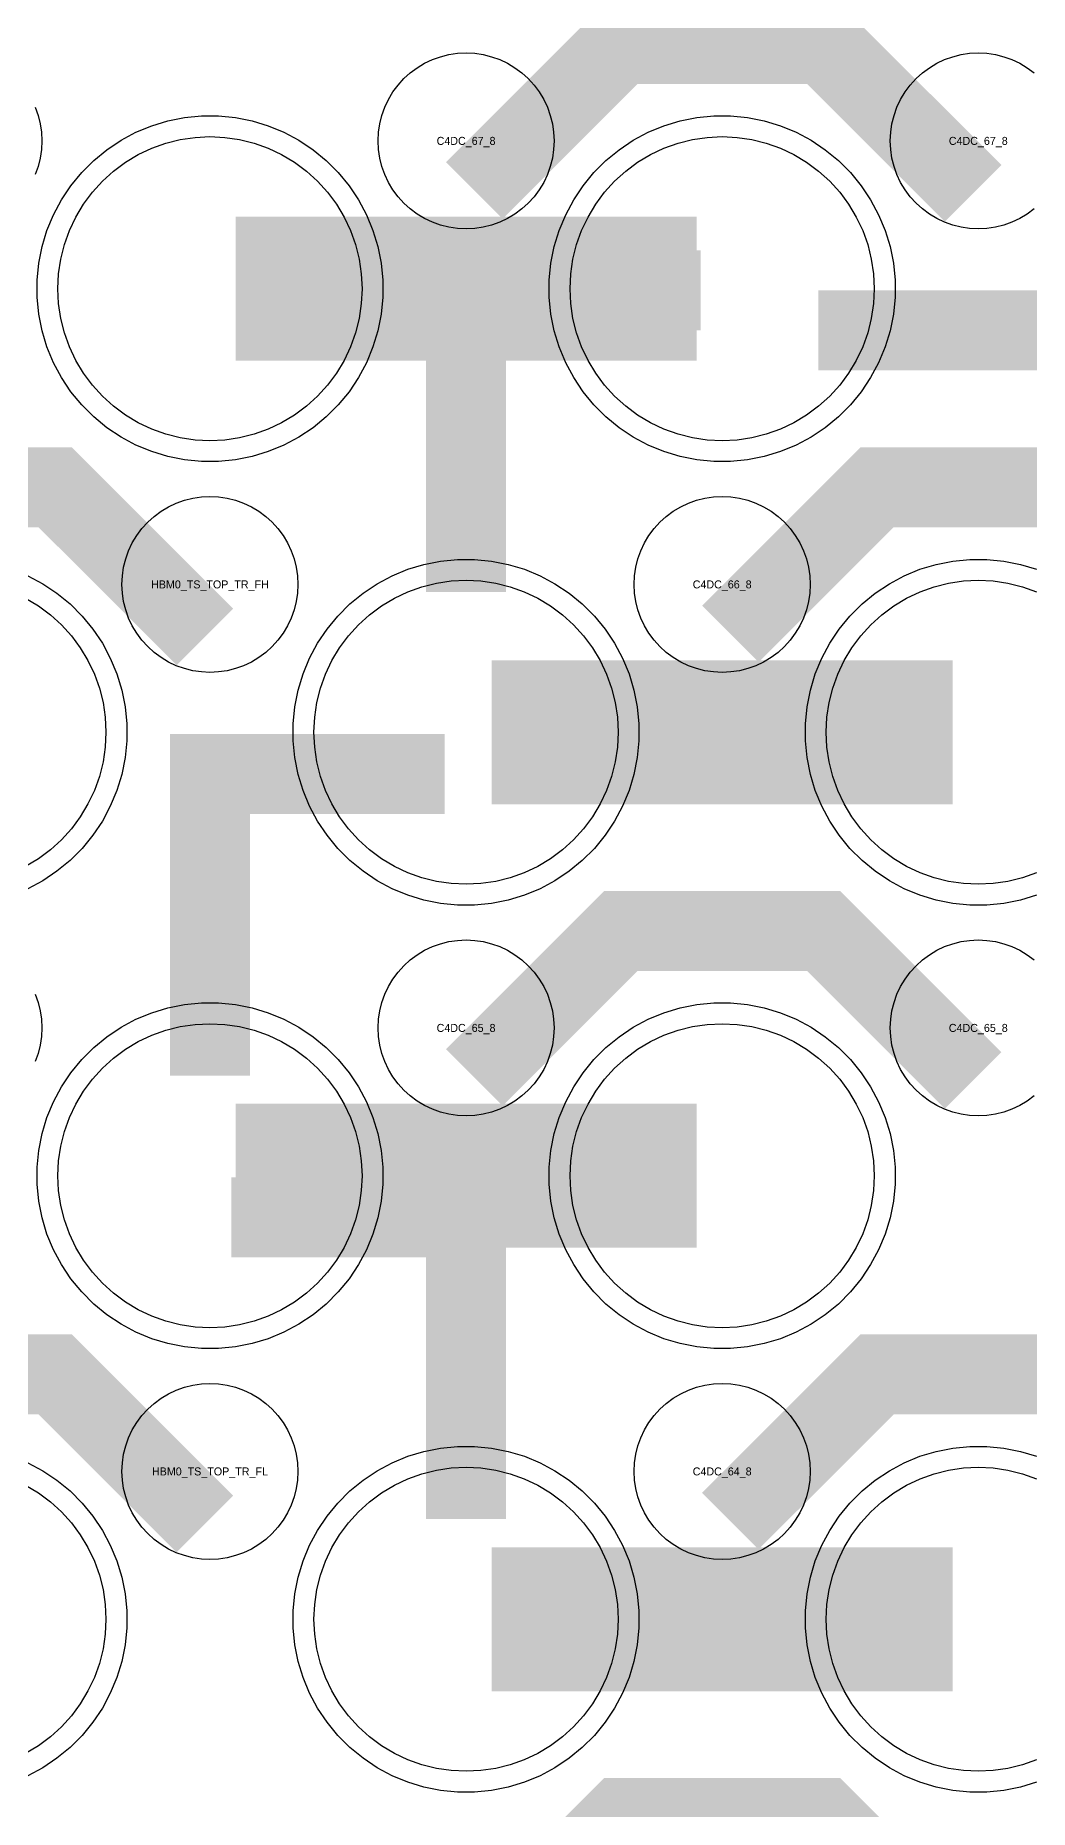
# Model space of a CAD drawing. Extents: x -11880 to 11880, y -14992 to 14992.
# Drawn here: x -9574 to -9264, y -6031 to -5477 of the extents above; entities that cross this region are included whole.
import ezdxf
from ezdxf.enums import TextEntityAlignment as Align

# ---------------------------------------------------------------- set-up
doc = ezdxf.new("R2010")
doc.units = 0
doc.header["$MEASUREMENT"] = 0
for name, color, linetype in [('GDS_775_DT_237', 138, 'CONTINUOUS'), ('RDL1_FS', 34, 'CONTINUOUS'), ('RDL_BS', 160, 'CONTINUOUS')]:
    doc.layers.add(name, color=color, linetype=linetype)

msp = doc.modelspace()

# ---------------------------------------------------------------- linework, layer by layer
at = {"layer": 'RDL1_FS', "color": 240, "true_color": 0xed1f24}
for points in [[(-9520, -5603.279), (-9524.657, -5603.05), (-9529.268, -5602.366), (-9533.791, -5601.234), (-9538.181, -5599.662), (-9542.395, -5597.67), (-9546.395, -5595.272), (-9550.14, -5592.494), (-9553.594, -5589.364), (-9556.724, -5585.91), (-9559.502, -5582.165), (-9561.9, -5578.165), (-9563.892, -5573.951), (-9565.464, -5569.561), (-9566.596, -5565.038), (-9567.28, -5560.427), (-9567.509, -5555.77), (-9567.28, -5551.113), (-9566.596, -5546.502), (-9565.464, -5541.979), (-9563.892, -5537.589), (-9561.9, -5533.375), (-9559.502, -5529.375), (-9556.724, -5525.63), (-9553.594, -5522.176), (-9550.14, -5519.046), (-9546.395, -5516.268), (-9542.395, -5513.87), (-9538.181, -5511.878), (-9533.791, -5510.306), (-9529.268, -5509.174), (-9524.657, -5508.49), (-9520, -5508.261), (-9515.343, -5508.49), (-9510.732, -5509.174), (-9506.209, -5510.306), (-9501.819, -5511.878), (-9497.605, -5513.87), (-9493.605, -5516.268), (-9489.86, -5519.046), (-9486.406, -5522.176), (-9483.276, -5525.63), (-9480.498, -5529.375), (-9478.1, -5533.375), (-9476.108, -5537.589), (-9474.536, -5541.979), (-9473.404, -5546.502), (-9472.72, -5551.113), (-9472.491, -5555.77), (-9472.72, -5560.427), (-9473.404, -5565.038), (-9474.536, -5569.561), (-9476.108, -5573.951), (-9478.1, -5578.165), (-9480.498, -5582.165), (-9483.276, -5585.91), (-9486.406, -5589.364), (-9489.86, -5592.494), (-9493.605, -5595.272), (-9497.605, -5597.67), (-9501.819, -5599.662), (-9506.209, -5601.234), (-9510.732, -5602.366), (-9515.343, -5603.05)], [(-9360, -5603.279), (-9364.657, -5603.05), (-9369.268, -5602.366), (-9373.791, -5601.234), (-9378.181, -5599.662), (-9382.395, -5597.67), (-9386.395, -5595.272), (-9390.14, -5592.494), (-9393.594, -5589.364), (-9396.724, -5585.91), (-9399.502, -5582.165), (-9401.9, -5578.165), (-9403.892, -5573.951), (-9405.464, -5569.561), (-9406.596, -5565.038), (-9407.28, -5560.427), (-9407.509, -5555.77), (-9407.28, -5551.113), (-9406.596, -5546.502), (-9405.464, -5541.979), (-9403.892, -5537.589), (-9401.9, -5533.375), (-9399.502, -5529.375), (-9396.724, -5525.63), (-9393.594, -5522.176), (-9390.14, -5519.046), (-9386.395, -5516.268), (-9382.395, -5513.87), (-9378.181, -5511.878), (-9373.791, -5510.306), (-9369.268, -5509.174), (-9364.657, -5508.49), (-9360, -5508.261), (-9355.343, -5508.49), (-9350.732, -5509.174), (-9346.209, -5510.306), (-9341.819, -5511.878), (-9337.605, -5513.87), (-9333.605, -5516.268), (-9329.86, -5519.046), (-9326.406, -5522.176), (-9323.276, -5525.63), (-9320.498, -5529.375), (-9318.1, -5533.375), (-9316.108, -5537.589), (-9314.536, -5541.979), (-9313.404, -5546.502), (-9312.72, -5551.113), (-9312.491, -5555.77), (-9312.72, -5560.427), (-9313.404, -5565.038), (-9314.536, -5569.561), (-9316.108, -5573.951), (-9318.1, -5578.165), (-9320.498, -5582.165), (-9323.276, -5585.91), (-9326.406, -5589.364), (-9329.86, -5592.494), (-9333.605, -5595.272), (-9337.605, -5597.67), (-9341.819, -5599.662), (-9346.209, -5601.234), (-9350.732, -5602.366), (-9355.343, -5603.05)], [(-9440, -5741.844), (-9444.657, -5741.615), (-9449.268, -5740.931), (-9453.791, -5739.799), (-9458.181, -5738.227), (-9462.395, -5736.235), (-9466.395, -5733.837), (-9470.14, -5731.059), (-9473.594, -5727.929), (-9476.724, -5724.475), (-9479.502, -5720.73), (-9481.9, -5716.73), (-9483.892, -5712.516), (-9485.464, -5708.126), (-9486.596, -5703.603), (-9487.28, -5698.992), (-9487.509, -5694.335), (-9487.28, -5689.678), (-9486.596, -5685.067), (-9485.464, -5680.544), (-9483.892, -5676.154), (-9481.9, -5671.94), (-9479.502, -5667.94), (-9476.724, -5664.195), (-9473.594, -5660.741), (-9470.14, -5657.611), (-9466.395, -5654.833), (-9462.395, -5652.435), (-9458.181, -5650.443), (-9453.791, -5648.871), (-9449.268, -5647.739), (-9444.657, -5647.055), (-9440, -5646.826), (-9435.343, -5647.055), (-9430.732, -5647.739), (-9426.209, -5648.871), (-9421.819, -5650.443), (-9417.605, -5652.435), (-9413.605, -5654.833), (-9409.86, -5657.611), (-9406.406, -5660.741), (-9403.276, -5664.195), (-9400.498, -5667.94), (-9398.1, -5671.94), (-9396.108, -5676.154), (-9394.536, -5680.544), (-9393.404, -5685.067), (-9392.72, -5689.678), (-9392.491, -5694.335), (-9392.72, -5698.992), (-9393.404, -5703.603), (-9394.536, -5708.126), (-9396.108, -5712.516), (-9398.1, -5716.73), (-9400.498, -5720.73), (-9403.276, -5724.475), (-9406.406, -5727.929), (-9409.86, -5731.059), (-9413.605, -5733.837), (-9417.605, -5736.235), (-9421.819, -5738.227), (-9426.209, -5739.799), (-9430.732, -5740.931), (-9435.343, -5741.615)], [(-9520, -5880.409), (-9524.657, -5880.18), (-9529.268, -5879.496), (-9533.791, -5878.364), (-9538.181, -5876.792), (-9542.395, -5874.8), (-9546.395, -5872.402), (-9550.14, -5869.624), (-9553.594, -5866.494), (-9556.724, -5863.04), (-9559.502, -5859.295), (-9561.9, -5855.295), (-9563.892, -5851.081), (-9565.464, -5846.691), (-9566.596, -5842.168), (-9567.28, -5837.557), (-9567.509, -5832.9), (-9567.28, -5828.243), (-9566.596, -5823.632), (-9565.464, -5819.109), (-9563.892, -5814.719), (-9561.9, -5810.505), (-9559.502, -5806.505), (-9556.724, -5802.76), (-9553.594, -5799.306), (-9550.14, -5796.176), (-9546.395, -5793.398), (-9542.395, -5791), (-9538.181, -5789.008), (-9533.791, -5787.436), (-9529.268, -5786.304), (-9524.657, -5785.62), (-9520, -5785.391), (-9515.343, -5785.62), (-9510.732, -5786.304), (-9506.209, -5787.436), (-9501.819, -5789.008), (-9497.605, -5791), (-9493.605, -5793.398), (-9489.86, -5796.176), (-9486.406, -5799.306), (-9483.276, -5802.76), (-9480.498, -5806.505), (-9478.1, -5810.505), (-9476.108, -5814.719), (-9474.536, -5819.109), (-9473.404, -5823.632), (-9472.72, -5828.243), (-9472.491, -5832.9), (-9472.72, -5837.557), (-9473.404, -5842.168), (-9474.536, -5846.691), (-9476.108, -5851.081), (-9478.1, -5855.295), (-9480.498, -5859.295), (-9483.276, -5863.04), (-9486.406, -5866.494), (-9489.86, -5869.624), (-9493.605, -5872.402), (-9497.605, -5874.8), (-9501.819, -5876.792), (-9506.209, -5878.364), (-9510.732, -5879.496), (-9515.343, -5880.18)], [(-9360, -5880.409), (-9364.657, -5880.18), (-9369.268, -5879.496), (-9373.791, -5878.364), (-9378.181, -5876.792), (-9382.395, -5874.8), (-9386.395, -5872.402), (-9390.14, -5869.624), (-9393.594, -5866.494), (-9396.724, -5863.04), (-9399.502, -5859.295), (-9401.9, -5855.295), (-9403.892, -5851.081), (-9405.464, -5846.691), (-9406.596, -5842.168), (-9407.28, -5837.557), (-9407.509, -5832.9), (-9407.28, -5828.243), (-9406.596, -5823.632), (-9405.464, -5819.109), (-9403.892, -5814.719), (-9401.9, -5810.505), (-9399.502, -5806.505), (-9396.724, -5802.76), (-9393.594, -5799.306), (-9390.14, -5796.176), (-9386.395, -5793.398), (-9382.395, -5791), (-9378.181, -5789.008), (-9373.791, -5787.436), (-9369.268, -5786.304), (-9364.657, -5785.62), (-9360, -5785.391), (-9355.343, -5785.62), (-9350.732, -5786.304), (-9346.209, -5787.436), (-9341.819, -5789.008), (-9337.605, -5791), (-9333.605, -5793.398), (-9329.86, -5796.176), (-9326.406, -5799.306), (-9323.276, -5802.76), (-9320.498, -5806.505), (-9318.1, -5810.505), (-9316.108, -5814.719), (-9314.536, -5819.109), (-9313.404, -5823.632), (-9312.72, -5828.243), (-9312.491, -5832.9), (-9312.72, -5837.557), (-9313.404, -5842.168), (-9314.536, -5846.691), (-9316.108, -5851.081), (-9318.1, -5855.295), (-9320.498, -5859.295), (-9323.276, -5863.04), (-9326.406, -5866.494), (-9329.86, -5869.624), (-9333.605, -5872.402), (-9337.605, -5874.8), (-9341.819, -5876.792), (-9346.209, -5878.364), (-9350.732, -5879.496), (-9355.343, -5880.18)], [(-9440, -6018.974), (-9444.657, -6018.745), (-9449.268, -6018.061), (-9453.791, -6016.929), (-9458.181, -6015.357), (-9462.395, -6013.365), (-9466.395, -6010.967), (-9470.14, -6008.189), (-9473.594, -6005.059), (-9476.724, -6001.605), (-9479.502, -5997.86), (-9481.9, -5993.86), (-9483.892, -5989.646), (-9485.464, -5985.256), (-9486.596, -5980.733), (-9487.28, -5976.122), (-9487.509, -5971.465), (-9487.28, -5966.808), (-9486.596, -5962.197), (-9485.464, -5957.674), (-9483.892, -5953.284), (-9481.9, -5949.07), (-9479.502, -5945.07), (-9476.724, -5941.325), (-9473.594, -5937.871), (-9470.14, -5934.741), (-9466.395, -5931.963), (-9462.395, -5929.565), (-9458.181, -5927.573), (-9453.791, -5926.001), (-9449.268, -5924.869), (-9444.657, -5924.185), (-9440, -5923.956), (-9435.343, -5924.185), (-9430.732, -5924.869), (-9426.209, -5926.001), (-9421.819, -5927.573), (-9417.605, -5929.565), (-9413.605, -5931.963), (-9409.86, -5934.741), (-9406.406, -5937.871), (-9403.276, -5941.325), (-9400.498, -5945.07), (-9398.1, -5949.07), (-9396.108, -5953.284), (-9394.536, -5957.674), (-9393.404, -5962.197), (-9392.72, -5966.808), (-9392.491, -5971.465), (-9392.72, -5976.122), (-9393.404, -5980.733), (-9394.536, -5985.256), (-9396.108, -5989.646), (-9398.1, -5993.86), (-9400.498, -5997.86), (-9403.276, -6001.605), (-9406.406, -6005.059), (-9409.86, -6008.189), (-9413.605, -6010.967), (-9417.605, -6013.365), (-9421.819, -6015.357), (-9426.209, -6016.929), (-9430.732, -6018.061), (-9435.343, -6018.745)]]:
    msp.add_lwpolyline(points, close=True, dxfattribs=at)
for points in [[(-9511.998, -5555.77, 45, 45, 0), (-9439.998, -5555.77, 45, 45, 0)], [(-9439.998, -5555.77, 45, 45, 0), (-9367.998, -5555.77, 45, 45, 0)], [(-9431.998, -5694.335, 45, 45, 0), (-9359.998, -5694.335, 45, 45, 0)], [(-9359.998, -5694.335, 45, 45, 0), (-9287.998, -5694.335, 45, 45, 0)], [(-9511.998, -5832.9, 45, 45, 0), (-9439.998, -5832.9, 45, 45, 0)], [(-9439.998, -5832.9, 45, 45, 0), (-9367.998, -5832.9, 45, 45, 0)], [(-9431.998, -5971.465, 45, 45, 0), (-9359.998, -5971.465, 45, 45, 0)], [(-9359.998, -5971.465, 45, 45, 0), (-9287.998, -5971.465, 45, 45, 0)]]:
    msp.add_lwpolyline(points, format="xyseb", dxfattribs=at)
for points in [[(-9261.819, -5738.227), (-9266.209, -5739.799), (-9270.732, -5740.931), (-9275.343, -5741.615), (-9280, -5741.844), (-9284.657, -5741.615), (-9289.268, -5740.931), (-9293.791, -5739.799), (-9298.181, -5738.227), (-9302.395, -5736.235), (-9306.395, -5733.837), (-9310.14, -5731.059), (-9313.594, -5727.929), (-9316.724, -5724.475), (-9319.502, -5720.73), (-9321.9, -5716.73), (-9323.892, -5712.516), (-9325.464, -5708.126), (-9326.596, -5703.603), (-9327.28, -5698.992), (-9327.509, -5694.335), (-9327.28, -5689.678), (-9326.596, -5685.067), (-9325.464, -5680.544), (-9323.892, -5676.154), (-9321.9, -5671.94), (-9319.502, -5667.94), (-9316.724, -5664.195), (-9313.594, -5660.741), (-9310.14, -5657.611), (-9306.395, -5654.833), (-9302.395, -5652.435), (-9298.181, -5650.443), (-9293.791, -5648.871), (-9289.268, -5647.739), (-9284.657, -5647.055), (-9280, -5646.826), (-9275.343, -5647.055), (-9270.732, -5647.739), (-9266.209, -5648.871), (-9261.819, -5650.443)], [(-9261.819, -6015.357), (-9266.209, -6016.929), (-9270.732, -6018.061), (-9275.343, -6018.745), (-9280, -6018.974), (-9284.657, -6018.745), (-9289.268, -6018.061), (-9293.791, -6016.929), (-9298.181, -6015.357), (-9302.395, -6013.365), (-9306.395, -6010.967), (-9310.14, -6008.189), (-9313.594, -6005.059), (-9316.724, -6001.605), (-9319.502, -5997.86), (-9321.9, -5993.86), (-9323.892, -5989.646), (-9325.464, -5985.256), (-9326.596, -5980.733), (-9327.28, -5976.122), (-9327.509, -5971.465), (-9327.28, -5966.808), (-9326.596, -5962.197), (-9325.464, -5957.674), (-9323.892, -5953.284), (-9321.9, -5949.07), (-9319.502, -5945.07), (-9316.724, -5941.325), (-9313.594, -5937.871), (-9310.14, -5934.741), (-9306.395, -5931.963), (-9302.395, -5929.565), (-9298.181, -5927.573), (-9293.791, -5926.001), (-9289.268, -5924.869), (-9284.657, -5924.185), (-9280, -5923.956), (-9275.343, -5924.185), (-9270.732, -5924.869), (-9266.209, -5926.001), (-9261.819, -5927.573)]]:
    msp.add_lwpolyline(points, dxfattribs=at)
at = {"layer": 'RDL1_FS'}
for points in [[(-9577.605, -5652.435), (-9573.605, -5654.833), (-9569.86, -5657.611), (-9566.406, -5660.741), (-9563.276, -5664.195), (-9560.498, -5667.94), (-9558.1, -5671.94), (-9556.108, -5676.154), (-9554.536, -5680.544), (-9553.404, -5685.067), (-9552.72, -5689.678), (-9552.491, -5694.335), (-9552.72, -5698.992), (-9553.404, -5703.603), (-9554.536, -5708.126), (-9556.108, -5712.516), (-9558.1, -5716.73), (-9560.498, -5720.73), (-9563.276, -5724.475), (-9566.406, -5727.929), (-9569.86, -5731.059), (-9573.605, -5733.837), (-9577.605, -5736.235)], [(-9577.605, -5929.565), (-9573.605, -5931.963), (-9569.86, -5934.741), (-9566.406, -5937.871), (-9563.276, -5941.325), (-9560.498, -5945.07), (-9558.1, -5949.07), (-9556.108, -5953.284), (-9554.536, -5957.674), (-9553.404, -5962.197), (-9552.72, -5966.808), (-9552.491, -5971.465), (-9552.72, -5976.122), (-9553.404, -5980.733), (-9554.536, -5985.256), (-9556.108, -5989.646), (-9558.1, -5993.86), (-9560.498, -5997.86), (-9563.276, -6001.605), (-9566.406, -6005.059), (-9569.86, -6008.189), (-9573.605, -6010.967), (-9577.605, -6013.365)]]:
    msp.add_lwpolyline(points, dxfattribs=at)
at = {"layer": 'RDL_BS'}
for points in [[(-9437.438, -5525.084, 25, 25, 0), (-9391.623, -5479.269, 25, 25, 0), (-9358.07, -5479.269, 25, 25, 0)], [(-9281.599, -5525.983, 25, 25, 0), (-9328.313, -5479.269, 25, 25, 0), (-9358.071, -5479.269, 25, 25, 0)], [(-9521.599, -5664.548, 25, 25, 0), (-9568.313, -5617.834, 25, 25, 0), (-9598.071, -5617.834, 25, 25, 0)], [(-9357.438, -5663.649, 25, 25, 0), (-9311.623, -5617.834, 25, 25, 0), (-9278.07, -5617.834, 25, 25, 0)], [(-9201.599, -5664.548, 25, 25, 0), (-9248.313, -5617.834, 25, 25, 0), (-9278.071, -5617.834, 25, 25, 0)], [(-9437.438, -5802.214, 25, 25, 0), (-9391.623, -5756.399, 25, 25, 0), (-9358.07, -5756.399, 25, 25, 0)], [(-9281.599, -5803.113, 25, 25, 0), (-9328.313, -5756.399, 25, 25, 0), (-9358.071, -5756.399, 25, 25, 0)], [(-9521.599, -5941.678, 25, 25, 0), (-9568.313, -5894.964, 25, 25, 0), (-9598.071, -5894.964, 25, 25, 0)], [(-9357.438, -5940.779, 25, 25, 0), (-9311.623, -5894.964, 25, 25, 0), (-9278.07, -5894.964, 25, 25, 0)], [(-9201.599, -5941.678, 25, 25, 0), (-9248.313, -5894.964, 25, 25, 0), (-9278.071, -5894.964, 25, 25, 0)], [(-9437.438, -6079.344, 25, 25, 0), (-9391.623, -6033.529, 25, 25, 0), (-9358.07, -6033.529, 25, 25, 0)], [(-9281.599, -6080.243, 25, 25, 0), (-9328.313, -6033.529, 25, 25, 0), (-9358.071, -6033.529, 25, 25, 0)]]:
    msp.add_lwpolyline(points, format="xyseb", dxfattribs=at)
for points in [[(-9440, -5537.076), (-9442.693, -5536.944), (-9445.365, -5536.548), (-9447.984, -5535.891), (-9450.519, -5534.984), (-9452.956, -5533.832), (-9455.28, -5532.439), (-9457.443, -5530.836), (-9459.442, -5529.024), (-9461.254, -5527.025), (-9462.857, -5524.862), (-9464.25, -5522.538), (-9465.402, -5520.101), (-9466.309, -5517.566), (-9466.966, -5514.947), (-9467.362, -5512.275), (-9467.494, -5509.582), (-9467.362, -5506.889), (-9466.966, -5504.217), (-9466.309, -5501.598), (-9465.402, -5499.063), (-9464.25, -5496.626), (-9462.857, -5494.302), (-9461.254, -5492.139), (-9459.442, -5490.14), (-9457.443, -5488.328), (-9455.28, -5486.725), (-9452.956, -5485.332), (-9450.519, -5484.18), (-9447.984, -5483.273), (-9445.365, -5482.616), (-9442.693, -5482.22), (-9440, -5482.088), (-9437.307, -5482.22), (-9434.635, -5482.616), (-9432.016, -5483.273), (-9429.481, -5484.18), (-9427.044, -5485.332), (-9424.72, -5486.725), (-9422.557, -5488.328), (-9420.558, -5490.14), (-9418.746, -5492.139), (-9417.143, -5494.302), (-9415.75, -5496.626), (-9414.598, -5499.063), (-9413.691, -5501.598), (-9413.034, -5504.217), (-9412.638, -5506.889), (-9412.506, -5509.582), (-9412.638, -5512.275), (-9413.034, -5514.947), (-9413.691, -5517.566), (-9414.598, -5520.101), (-9415.75, -5522.538), (-9417.143, -5524.862), (-9418.746, -5527.025), (-9420.558, -5529.024), (-9422.557, -5530.836), (-9424.72, -5532.439), (-9427.044, -5533.832), (-9429.481, -5534.984), (-9432.016, -5535.891), (-9434.635, -5536.548), (-9437.307, -5536.944)], [(-9520, -5675.641), (-9522.693, -5675.509), (-9525.365, -5675.113), (-9527.984, -5674.456), (-9530.519, -5673.549), (-9532.956, -5672.397), (-9535.28, -5671.004), (-9537.443, -5669.401), (-9539.442, -5667.589), (-9541.254, -5665.59), (-9542.857, -5663.427), (-9544.25, -5661.103), (-9545.402, -5658.666), (-9546.309, -5656.131), (-9546.966, -5653.512), (-9547.362, -5650.84), (-9547.494, -5648.147), (-9547.362, -5645.454), (-9546.966, -5642.782), (-9546.309, -5640.163), (-9545.402, -5637.628), (-9544.25, -5635.191), (-9542.857, -5632.867), (-9541.254, -5630.704), (-9539.442, -5628.705), (-9537.443, -5626.893), (-9535.28, -5625.29), (-9532.956, -5623.897), (-9530.519, -5622.745), (-9527.984, -5621.838), (-9525.365, -5621.181), (-9522.693, -5620.785), (-9520, -5620.653), (-9517.307, -5620.785), (-9514.635, -5621.181), (-9512.016, -5621.838), (-9509.481, -5622.745), (-9507.044, -5623.897), (-9504.72, -5625.29), (-9502.557, -5626.893), (-9500.558, -5628.705), (-9498.746, -5630.704), (-9497.143, -5632.867), (-9495.75, -5635.191), (-9494.598, -5637.628), (-9493.691, -5640.163), (-9493.034, -5642.782), (-9492.638, -5645.454), (-9492.506, -5648.147), (-9492.638, -5650.84), (-9493.034, -5653.512), (-9493.691, -5656.131), (-9494.598, -5658.666), (-9495.75, -5661.103), (-9497.143, -5663.427), (-9498.746, -5665.59), (-9500.558, -5667.589), (-9502.557, -5669.401), (-9504.72, -5671.004), (-9507.044, -5672.397), (-9509.481, -5673.549), (-9512.016, -5674.456), (-9514.635, -5675.113), (-9517.307, -5675.509)], [(-9360, -5675.641), (-9362.693, -5675.509), (-9365.365, -5675.113), (-9367.984, -5674.456), (-9370.519, -5673.549), (-9372.956, -5672.397), (-9375.28, -5671.004), (-9377.443, -5669.401), (-9379.442, -5667.589), (-9381.254, -5665.59), (-9382.857, -5663.427), (-9384.25, -5661.103), (-9385.402, -5658.666), (-9386.309, -5656.131), (-9386.966, -5653.512), (-9387.362, -5650.84), (-9387.494, -5648.147), (-9387.362, -5645.454), (-9386.966, -5642.782), (-9386.309, -5640.163), (-9385.402, -5637.628), (-9384.25, -5635.191), (-9382.857, -5632.867), (-9381.254, -5630.704), (-9379.442, -5628.705), (-9377.443, -5626.893), (-9375.28, -5625.29), (-9372.956, -5623.897), (-9370.519, -5622.745), (-9367.984, -5621.838), (-9365.365, -5621.181), (-9362.693, -5620.785), (-9360, -5620.653), (-9357.307, -5620.785), (-9354.635, -5621.181), (-9352.016, -5621.838), (-9349.481, -5622.745), (-9347.044, -5623.897), (-9344.72, -5625.29), (-9342.557, -5626.893), (-9340.558, -5628.705), (-9338.746, -5630.704), (-9337.143, -5632.867), (-9335.75, -5635.191), (-9334.598, -5637.628), (-9333.691, -5640.163), (-9333.034, -5642.782), (-9332.638, -5645.454), (-9332.506, -5648.147), (-9332.638, -5650.84), (-9333.034, -5653.512), (-9333.691, -5656.131), (-9334.598, -5658.666), (-9335.75, -5661.103), (-9337.143, -5663.427), (-9338.746, -5665.59), (-9340.558, -5667.589), (-9342.557, -5669.401), (-9344.72, -5671.004), (-9347.044, -5672.397), (-9349.481, -5673.549), (-9352.016, -5674.456), (-9354.635, -5675.113), (-9357.307, -5675.509)], [(-9440, -5814.206), (-9442.693, -5814.074), (-9445.365, -5813.678), (-9447.984, -5813.021), (-9450.519, -5812.114), (-9452.956, -5810.962), (-9455.28, -5809.569), (-9457.443, -5807.966), (-9459.442, -5806.154), (-9461.254, -5804.155), (-9462.857, -5801.992), (-9464.25, -5799.668), (-9465.402, -5797.231), (-9466.309, -5794.696), (-9466.966, -5792.077), (-9467.362, -5789.405), (-9467.494, -5786.712), (-9467.362, -5784.019), (-9466.966, -5781.347), (-9466.309, -5778.728), (-9465.402, -5776.193), (-9464.25, -5773.756), (-9462.857, -5771.432), (-9461.254, -5769.269), (-9459.442, -5767.27), (-9457.443, -5765.458), (-9455.28, -5763.855), (-9452.956, -5762.462), (-9450.519, -5761.31), (-9447.984, -5760.403), (-9445.365, -5759.746), (-9442.693, -5759.35), (-9440, -5759.218), (-9437.307, -5759.35), (-9434.635, -5759.746), (-9432.016, -5760.403), (-9429.481, -5761.31), (-9427.044, -5762.462), (-9424.72, -5763.855), (-9422.557, -5765.458), (-9420.558, -5767.27), (-9418.746, -5769.269), (-9417.143, -5771.432), (-9415.75, -5773.756), (-9414.598, -5776.193), (-9413.691, -5778.728), (-9413.034, -5781.347), (-9412.638, -5784.019), (-9412.506, -5786.712), (-9412.638, -5789.405), (-9413.034, -5792.077), (-9413.691, -5794.696), (-9414.598, -5797.231), (-9415.75, -5799.668), (-9417.143, -5801.992), (-9418.746, -5804.155), (-9420.558, -5806.154), (-9422.557, -5807.966), (-9424.72, -5809.569), (-9427.044, -5810.962), (-9429.481, -5812.114), (-9432.016, -5813.021), (-9434.635, -5813.678), (-9437.307, -5814.074)], [(-9520, -5952.771), (-9522.693, -5952.639), (-9525.365, -5952.243), (-9527.984, -5951.586), (-9530.519, -5950.679), (-9532.956, -5949.527), (-9535.28, -5948.134), (-9537.443, -5946.531), (-9539.442, -5944.719), (-9541.254, -5942.72), (-9542.857, -5940.557), (-9544.25, -5938.233), (-9545.402, -5935.796), (-9546.309, -5933.261), (-9546.966, -5930.642), (-9547.362, -5927.97), (-9547.494, -5925.277), (-9547.362, -5922.584), (-9546.966, -5919.912), (-9546.309, -5917.293), (-9545.402, -5914.758), (-9544.25, -5912.321), (-9542.857, -5909.997), (-9541.254, -5907.834), (-9539.442, -5905.835), (-9537.443, -5904.023), (-9535.28, -5902.42), (-9532.956, -5901.027), (-9530.519, -5899.875), (-9527.984, -5898.968), (-9525.365, -5898.311), (-9522.693, -5897.915), (-9520, -5897.783), (-9517.307, -5897.915), (-9514.635, -5898.311), (-9512.016, -5898.968), (-9509.481, -5899.875), (-9507.044, -5901.027), (-9504.72, -5902.42), (-9502.557, -5904.023), (-9500.558, -5905.835), (-9498.746, -5907.834), (-9497.143, -5909.997), (-9495.75, -5912.321), (-9494.598, -5914.758), (-9493.691, -5917.293), (-9493.034, -5919.912), (-9492.638, -5922.584), (-9492.506, -5925.277), (-9492.638, -5927.97), (-9493.034, -5930.642), (-9493.691, -5933.261), (-9494.598, -5935.796), (-9495.75, -5938.233), (-9497.143, -5940.557), (-9498.746, -5942.72), (-9500.558, -5944.719), (-9502.557, -5946.531), (-9504.72, -5948.134), (-9507.044, -5949.527), (-9509.481, -5950.679), (-9512.016, -5951.586), (-9514.635, -5952.243), (-9517.307, -5952.639)], [(-9360, -5952.771), (-9362.693, -5952.639), (-9365.365, -5952.243), (-9367.984, -5951.586), (-9370.519, -5950.679), (-9372.956, -5949.527), (-9375.28, -5948.134), (-9377.443, -5946.531), (-9379.442, -5944.719), (-9381.254, -5942.72), (-9382.857, -5940.557), (-9384.25, -5938.233), (-9385.402, -5935.796), (-9386.309, -5933.261), (-9386.966, -5930.642), (-9387.362, -5927.97), (-9387.494, -5925.277), (-9387.362, -5922.584), (-9386.966, -5919.912), (-9386.309, -5917.293), (-9385.402, -5914.758), (-9384.25, -5912.321), (-9382.857, -5909.997), (-9381.254, -5907.834), (-9379.442, -5905.835), (-9377.443, -5904.023), (-9375.28, -5902.42), (-9372.956, -5901.027), (-9370.519, -5899.875), (-9367.984, -5898.968), (-9365.365, -5898.311), (-9362.693, -5897.915), (-9360, -5897.783), (-9357.307, -5897.915), (-9354.635, -5898.311), (-9352.016, -5898.968), (-9349.481, -5899.875), (-9347.044, -5901.027), (-9344.72, -5902.42), (-9342.557, -5904.023), (-9340.558, -5905.835), (-9338.746, -5907.834), (-9337.143, -5909.997), (-9335.75, -5912.321), (-9334.598, -5914.758), (-9333.691, -5917.293), (-9333.034, -5919.912), (-9332.638, -5922.584), (-9332.506, -5925.277), (-9332.638, -5927.97), (-9333.034, -5930.642), (-9333.691, -5933.261), (-9334.598, -5935.796), (-9335.75, -5938.233), (-9337.143, -5940.557), (-9338.746, -5942.72), (-9340.558, -5944.719), (-9342.557, -5946.531), (-9344.72, -5948.134), (-9347.044, -5949.527), (-9349.481, -5950.679), (-9352.016, -5951.586), (-9354.635, -5952.243), (-9357.307, -5952.639)]]:
    msp.add_lwpolyline(points, close=True, dxfattribs=at)
for points in [[(-9262.557, -5530.836), (-9264.72, -5532.439), (-9267.044, -5533.832), (-9269.481, -5534.984), (-9272.016, -5535.891), (-9274.635, -5536.548), (-9277.307, -5536.944), (-9280, -5537.076), (-9282.693, -5536.944), (-9285.365, -5536.548), (-9287.984, -5535.891), (-9290.519, -5534.984), (-9292.956, -5533.832), (-9295.28, -5532.439), (-9297.443, -5530.836), (-9299.442, -5529.024), (-9301.254, -5527.025), (-9302.857, -5524.862), (-9304.25, -5522.538), (-9305.402, -5520.101), (-9306.309, -5517.566), (-9306.966, -5514.947), (-9307.362, -5512.275), (-9307.494, -5509.582), (-9307.362, -5506.889), (-9306.966, -5504.217), (-9306.309, -5501.598), (-9305.402, -5499.063), (-9304.25, -5496.626), (-9302.857, -5494.302), (-9301.254, -5492.139), (-9299.442, -5490.14), (-9297.443, -5488.328), (-9295.28, -5486.725), (-9292.956, -5485.332), (-9290.519, -5484.18), (-9287.984, -5483.273), (-9285.365, -5482.616), (-9282.693, -5482.22), (-9280, -5482.088), (-9277.307, -5482.22), (-9274.635, -5482.616), (-9272.016, -5483.273), (-9269.481, -5484.18), (-9267.044, -5485.332), (-9264.72, -5486.725), (-9262.557, -5488.328)], [(-9574.598, -5499.063), (-9573.691, -5501.598), (-9573.034, -5504.217), (-9572.638, -5506.889), (-9572.506, -5509.582), (-9572.638, -5512.275), (-9573.034, -5514.947), (-9573.691, -5517.566), (-9574.598, -5520.101)], [(-9576.885, -5645.46), (-9572.223, -5647.952), (-9567.809, -5650.899), (-9563.708, -5654.261), (-9559.926, -5658.043), (-9556.564, -5662.144), (-9553.617, -5666.558), (-9551.125, -5671.22), (-9549.094, -5676.13), (-9547.563, -5681.17), (-9546.517, -5686.397), (-9546, -5691.691), (-9546, -5696.979), (-9546.517, -5702.273), (-9547.563, -5707.5), (-9549.094, -5712.54), (-9551.125, -5717.45), (-9553.617, -5722.112), (-9556.564, -5726.526), (-9559.926, -5730.627), (-9563.708, -5734.409), (-9567.809, -5737.771), (-9572.223, -5740.718), (-9576.885, -5743.21)], [(-9262.557, -5807.966), (-9264.72, -5809.569), (-9267.044, -5810.962), (-9269.481, -5812.114), (-9272.016, -5813.021), (-9274.635, -5813.678), (-9277.307, -5814.074), (-9280, -5814.206), (-9282.693, -5814.074), (-9285.365, -5813.678), (-9287.984, -5813.021), (-9290.519, -5812.114), (-9292.956, -5810.962), (-9295.28, -5809.569), (-9297.443, -5807.966), (-9299.442, -5806.154), (-9301.254, -5804.155), (-9302.857, -5801.992), (-9304.25, -5799.668), (-9305.402, -5797.231), (-9306.309, -5794.696), (-9306.966, -5792.077), (-9307.362, -5789.405), (-9307.494, -5786.712), (-9307.362, -5784.019), (-9306.966, -5781.347), (-9306.309, -5778.728), (-9305.402, -5776.193), (-9304.25, -5773.756), (-9302.857, -5771.432), (-9301.254, -5769.269), (-9299.442, -5767.27), (-9297.443, -5765.458), (-9295.28, -5763.855), (-9292.956, -5762.462), (-9290.519, -5761.31), (-9287.984, -5760.403), (-9285.365, -5759.746), (-9282.693, -5759.35), (-9280, -5759.218), (-9277.307, -5759.35), (-9274.635, -5759.746), (-9272.016, -5760.403), (-9269.481, -5761.31), (-9267.044, -5762.462), (-9264.72, -5763.855), (-9262.557, -5765.458)], [(-9574.598, -5776.193), (-9573.691, -5778.728), (-9573.034, -5781.347), (-9572.638, -5784.019), (-9572.506, -5786.712), (-9572.638, -5789.405), (-9573.034, -5792.077), (-9573.691, -5794.696), (-9574.598, -5797.231)], [(-9576.885, -5922.59), (-9572.223, -5925.082), (-9567.809, -5928.029), (-9563.708, -5931.391), (-9559.926, -5935.173), (-9556.564, -5939.274), (-9553.617, -5943.688), (-9551.125, -5948.35), (-9549.094, -5953.26), (-9547.563, -5958.3), (-9546.517, -5963.527), (-9546, -5968.821), (-9546, -5974.109), (-9546.517, -5979.403), (-9547.563, -5984.63), (-9549.094, -5989.67), (-9551.125, -5994.58), (-9553.617, -5999.242), (-9556.564, -6003.656), (-9559.926, -6007.757), (-9563.708, -6011.539), (-9567.809, -6014.901), (-9572.223, -6017.848), (-9576.885, -6020.34)]]:
    msp.add_lwpolyline(points, dxfattribs=at)
at = {"layer": 'RDL_BS', "color": 240, "true_color": 0xed1f24}
for points in [[(-9522.644, -5609.77), (-9527.938, -5609.253), (-9533.165, -5608.207), (-9538.205, -5606.676), (-9543.115, -5604.645), (-9547.777, -5602.153), (-9552.191, -5599.206), (-9556.292, -5595.844), (-9560.074, -5592.062), (-9563.436, -5587.961), (-9566.383, -5583.547), (-9568.875, -5578.885), (-9570.906, -5573.975), (-9572.437, -5568.935), (-9573.483, -5563.708), (-9574, -5558.414), (-9574, -5553.126), (-9573.483, -5547.832), (-9572.437, -5542.605), (-9570.906, -5537.565), (-9568.875, -5532.655), (-9566.383, -5527.993), (-9563.436, -5523.579), (-9560.074, -5519.478), (-9556.292, -5515.696), (-9552.191, -5512.334), (-9547.777, -5509.387), (-9543.115, -5506.895), (-9538.205, -5504.864), (-9533.165, -5503.333), (-9527.938, -5502.287), (-9522.644, -5501.77), (-9517.356, -5501.77), (-9512.062, -5502.287), (-9506.835, -5503.333), (-9501.795, -5504.864), (-9496.885, -5506.895), (-9492.223, -5509.387), (-9487.809, -5512.334), (-9483.708, -5515.696), (-9479.926, -5519.478), (-9476.564, -5523.579), (-9473.617, -5527.993), (-9471.125, -5532.655), (-9469.094, -5537.565), (-9467.563, -5542.605), (-9466.517, -5547.832), (-9466, -5553.126), (-9466, -5558.414), (-9466.517, -5563.708), (-9467.563, -5568.935), (-9469.094, -5573.975), (-9471.125, -5578.885), (-9473.617, -5583.547), (-9476.564, -5587.961), (-9479.926, -5592.062), (-9483.708, -5595.844), (-9487.809, -5599.206), (-9492.223, -5602.153), (-9496.885, -5604.645), (-9501.795, -5606.676), (-9506.835, -5608.207), (-9512.062, -5609.253), (-9517.356, -5609.77)], [(-9362.644, -5609.77), (-9367.938, -5609.253), (-9373.165, -5608.207), (-9378.205, -5606.676), (-9383.115, -5604.645), (-9387.777, -5602.153), (-9392.191, -5599.206), (-9396.292, -5595.844), (-9400.074, -5592.062), (-9403.436, -5587.961), (-9406.383, -5583.547), (-9408.875, -5578.885), (-9410.906, -5573.975), (-9412.437, -5568.935), (-9413.483, -5563.708), (-9414, -5558.414), (-9414, -5553.126), (-9413.483, -5547.832), (-9412.437, -5542.605), (-9410.906, -5537.565), (-9408.875, -5532.655), (-9406.383, -5527.993), (-9403.436, -5523.579), (-9400.074, -5519.478), (-9396.292, -5515.696), (-9392.191, -5512.334), (-9387.777, -5509.387), (-9383.115, -5506.895), (-9378.205, -5504.864), (-9373.165, -5503.333), (-9367.938, -5502.287), (-9362.644, -5501.77), (-9357.356, -5501.77), (-9352.062, -5502.287), (-9346.835, -5503.333), (-9341.795, -5504.864), (-9336.885, -5506.895), (-9332.223, -5509.387), (-9327.809, -5512.334), (-9323.708, -5515.696), (-9319.926, -5519.478), (-9316.564, -5523.579), (-9313.617, -5527.993), (-9311.125, -5532.655), (-9309.094, -5537.565), (-9307.563, -5542.605), (-9306.517, -5547.832), (-9306, -5553.126), (-9306, -5558.414), (-9306.517, -5563.708), (-9307.563, -5568.935), (-9309.094, -5573.975), (-9311.125, -5578.885), (-9313.617, -5583.547), (-9316.564, -5587.961), (-9319.926, -5592.062), (-9323.708, -5595.844), (-9327.809, -5599.206), (-9332.223, -5602.153), (-9336.885, -5604.645), (-9341.795, -5606.676), (-9346.835, -5608.207), (-9352.062, -5609.253), (-9357.356, -5609.77)], [(-9442.644, -5748.335), (-9447.938, -5747.818), (-9453.165, -5746.772), (-9458.205, -5745.241), (-9463.115, -5743.21), (-9467.777, -5740.718), (-9472.191, -5737.771), (-9476.292, -5734.409), (-9480.074, -5730.627), (-9483.436, -5726.526), (-9486.383, -5722.112), (-9488.875, -5717.45), (-9490.906, -5712.54), (-9492.437, -5707.5), (-9493.483, -5702.273), (-9494, -5696.979), (-9494, -5691.691), (-9493.483, -5686.397), (-9492.437, -5681.17), (-9490.906, -5676.13), (-9488.875, -5671.22), (-9486.383, -5666.558), (-9483.436, -5662.144), (-9480.074, -5658.043), (-9476.292, -5654.261), (-9472.191, -5650.899), (-9467.777, -5647.952), (-9463.115, -5645.46), (-9458.205, -5643.429), (-9453.165, -5641.898), (-9447.938, -5640.852), (-9442.644, -5640.335), (-9437.356, -5640.335), (-9432.062, -5640.852), (-9426.835, -5641.898), (-9421.795, -5643.429), (-9416.885, -5645.46), (-9412.223, -5647.952), (-9407.809, -5650.899), (-9403.708, -5654.261), (-9399.926, -5658.043), (-9396.564, -5662.144), (-9393.617, -5666.558), (-9391.125, -5671.22), (-9389.094, -5676.13), (-9387.563, -5681.17), (-9386.517, -5686.397), (-9386, -5691.691), (-9386, -5696.979), (-9386.517, -5702.273), (-9387.563, -5707.5), (-9389.094, -5712.54), (-9391.125, -5717.45), (-9393.617, -5722.112), (-9396.564, -5726.526), (-9399.926, -5730.627), (-9403.708, -5734.409), (-9407.809, -5737.771), (-9412.223, -5740.718), (-9416.885, -5743.21), (-9421.795, -5745.241), (-9426.835, -5746.772), (-9432.062, -5747.818), (-9437.356, -5748.335)], [(-9522.644, -5886.9), (-9527.938, -5886.383), (-9533.165, -5885.337), (-9538.205, -5883.806), (-9543.115, -5881.775), (-9547.777, -5879.283), (-9552.191, -5876.336), (-9556.292, -5872.974), (-9560.074, -5869.192), (-9563.436, -5865.091), (-9566.383, -5860.677), (-9568.875, -5856.015), (-9570.906, -5851.105), (-9572.437, -5846.065), (-9573.483, -5840.838), (-9574, -5835.544), (-9574, -5830.256), (-9573.483, -5824.962), (-9572.437, -5819.735), (-9570.906, -5814.695), (-9568.875, -5809.785), (-9566.383, -5805.123), (-9563.436, -5800.709), (-9560.074, -5796.608), (-9556.292, -5792.826), (-9552.191, -5789.464), (-9547.777, -5786.517), (-9543.115, -5784.025), (-9538.205, -5781.994), (-9533.165, -5780.463), (-9527.938, -5779.417), (-9522.644, -5778.9), (-9517.356, -5778.9), (-9512.062, -5779.417), (-9506.835, -5780.463), (-9501.795, -5781.994), (-9496.885, -5784.025), (-9492.223, -5786.517), (-9487.809, -5789.464), (-9483.708, -5792.826), (-9479.926, -5796.608), (-9476.564, -5800.709), (-9473.617, -5805.123), (-9471.125, -5809.785), (-9469.094, -5814.695), (-9467.563, -5819.735), (-9466.517, -5824.962), (-9466, -5830.256), (-9466, -5835.544), (-9466.517, -5840.838), (-9467.563, -5846.065), (-9469.094, -5851.105), (-9471.125, -5856.015), (-9473.617, -5860.677), (-9476.564, -5865.091), (-9479.926, -5869.192), (-9483.708, -5872.974), (-9487.809, -5876.336), (-9492.223, -5879.283), (-9496.885, -5881.775), (-9501.795, -5883.806), (-9506.835, -5885.337), (-9512.062, -5886.383), (-9517.356, -5886.9)], [(-9362.644, -5886.9), (-9367.938, -5886.383), (-9373.165, -5885.337), (-9378.205, -5883.806), (-9383.115, -5881.775), (-9387.777, -5879.283), (-9392.191, -5876.336), (-9396.292, -5872.974), (-9400.074, -5869.192), (-9403.436, -5865.091), (-9406.383, -5860.677), (-9408.875, -5856.015), (-9410.906, -5851.105), (-9412.437, -5846.065), (-9413.483, -5840.838), (-9414, -5835.544), (-9414, -5830.256), (-9413.483, -5824.962), (-9412.437, -5819.735), (-9410.906, -5814.695), (-9408.875, -5809.785), (-9406.383, -5805.123), (-9403.436, -5800.709), (-9400.074, -5796.608), (-9396.292, -5792.826), (-9392.191, -5789.464), (-9387.777, -5786.517), (-9383.115, -5784.025), (-9378.205, -5781.994), (-9373.165, -5780.463), (-9367.938, -5779.417), (-9362.644, -5778.9), (-9357.356, -5778.9), (-9352.062, -5779.417), (-9346.835, -5780.463), (-9341.795, -5781.994), (-9336.885, -5784.025), (-9332.223, -5786.517), (-9327.809, -5789.464), (-9323.708, -5792.826), (-9319.926, -5796.608), (-9316.564, -5800.709), (-9313.617, -5805.123), (-9311.125, -5809.785), (-9309.094, -5814.695), (-9307.563, -5819.735), (-9306.517, -5824.962), (-9306, -5830.256), (-9306, -5835.544), (-9306.517, -5840.838), (-9307.563, -5846.065), (-9309.094, -5851.105), (-9311.125, -5856.015), (-9313.617, -5860.677), (-9316.564, -5865.091), (-9319.926, -5869.192), (-9323.708, -5872.974), (-9327.809, -5876.336), (-9332.223, -5879.283), (-9336.885, -5881.775), (-9341.795, -5883.806), (-9346.835, -5885.337), (-9352.062, -5886.383), (-9357.356, -5886.9)], [(-9442.644, -6025.465), (-9447.938, -6024.948), (-9453.165, -6023.902), (-9458.205, -6022.371), (-9463.115, -6020.34), (-9467.777, -6017.848), (-9472.191, -6014.901), (-9476.292, -6011.539), (-9480.074, -6007.757), (-9483.436, -6003.656), (-9486.383, -5999.242), (-9488.875, -5994.58), (-9490.906, -5989.67), (-9492.437, -5984.63), (-9493.483, -5979.403), (-9494, -5974.109), (-9494, -5968.821), (-9493.483, -5963.527), (-9492.437, -5958.3), (-9490.906, -5953.26), (-9488.875, -5948.35), (-9486.383, -5943.688), (-9483.436, -5939.274), (-9480.074, -5935.173), (-9476.292, -5931.391), (-9472.191, -5928.029), (-9467.777, -5925.082), (-9463.115, -5922.59), (-9458.205, -5920.559), (-9453.165, -5919.028), (-9447.938, -5917.982), (-9442.644, -5917.465), (-9437.356, -5917.465), (-9432.062, -5917.982), (-9426.835, -5919.028), (-9421.795, -5920.559), (-9416.885, -5922.59), (-9412.223, -5925.082), (-9407.809, -5928.029), (-9403.708, -5931.391), (-9399.926, -5935.173), (-9396.564, -5939.274), (-9393.617, -5943.688), (-9391.125, -5948.35), (-9389.094, -5953.26), (-9387.563, -5958.3), (-9386.517, -5963.527), (-9386, -5968.821), (-9386, -5974.109), (-9386.517, -5979.403), (-9387.563, -5984.63), (-9389.094, -5989.67), (-9391.125, -5994.58), (-9393.617, -5999.242), (-9396.564, -6003.656), (-9399.926, -6007.757), (-9403.708, -6011.539), (-9407.809, -6014.901), (-9412.223, -6017.848), (-9416.885, -6020.34), (-9421.795, -6022.371), (-9426.835, -6023.902), (-9432.062, -6024.948), (-9437.356, -6025.465)]]:
    msp.add_lwpolyline(points, close=True, dxfattribs=at)
for points in [[(-9440, -5650.565, 25, 25, 0), (-9440, -5543.788, 25, 25, 0)], [(-9452.5, -5556.288, 25, 25, 0), (-9366.667, -5556.288, 25, 25, 0)], [(-9412.944, -5556.288, 25, 25, 0), (-9371.74, -5556.288, 25, 25, 0)], [(-9329.984, -5568.783, 25, 25, 0), (-9220.719, -5568.783, 25, 25, 0)], [(-9440, -5574.257, 25, 25, 0), (-9440, -5619.877, 25, 25, 0)], [(-9520, -5801.625, 25, 25, 0), (-9520, -5694.848, 25, 25, 0)], [(-9532.5, -5707.348, 25, 25, 0), (-9446.667, -5707.348, 25, 25, 0)], [(-9492.944, -5707.348, 25, 25, 0), (-9451.74, -5707.348, 25, 25, 0)], [(-9520, -5725.317, 25, 25, 0), (-9520, -5770.937, 25, 25, 0)], [(-9440, -5940.19, 25, 25, 0), (-9440, -5833.413, 25, 25, 0)], [(-9427.5, -5845.913, 25, 25, 0), (-9513.333, -5845.913, 25, 25, 0)]]:
    msp.add_lwpolyline(points, format="xyseb", dxfattribs=at)
for points in [[(-9261.795, -5745.241), (-9266.835, -5746.772), (-9272.062, -5747.818), (-9277.356, -5748.335), (-9282.644, -5748.335), (-9287.938, -5747.818), (-9293.165, -5746.772), (-9298.205, -5745.241), (-9303.115, -5743.21), (-9307.777, -5740.718), (-9312.191, -5737.771), (-9316.292, -5734.409), (-9320.074, -5730.627), (-9323.436, -5726.526), (-9326.383, -5722.112), (-9328.875, -5717.45), (-9330.906, -5712.54), (-9332.437, -5707.5), (-9333.483, -5702.273), (-9334, -5696.979), (-9334, -5691.691), (-9333.483, -5686.397), (-9332.437, -5681.17), (-9330.906, -5676.13), (-9328.875, -5671.22), (-9326.383, -5666.558), (-9323.436, -5662.144), (-9320.074, -5658.043), (-9316.292, -5654.261), (-9312.191, -5650.899), (-9307.777, -5647.952), (-9303.115, -5645.46), (-9298.205, -5643.429), (-9293.165, -5641.898), (-9287.938, -5640.852), (-9282.644, -5640.335), (-9277.356, -5640.335), (-9272.062, -5640.852), (-9266.835, -5641.898), (-9261.795, -5643.429)], [(-9261.795, -6022.371), (-9266.835, -6023.902), (-9272.062, -6024.948), (-9277.356, -6025.465), (-9282.644, -6025.465), (-9287.938, -6024.948), (-9293.165, -6023.902), (-9298.205, -6022.371), (-9303.115, -6020.34), (-9307.777, -6017.848), (-9312.191, -6014.901), (-9316.292, -6011.539), (-9320.074, -6007.757), (-9323.436, -6003.656), (-9326.383, -5999.242), (-9328.875, -5994.58), (-9330.906, -5989.67), (-9332.437, -5984.63), (-9333.483, -5979.403), (-9334, -5974.109), (-9334, -5968.821), (-9333.483, -5963.527), (-9332.437, -5958.3), (-9330.906, -5953.26), (-9328.875, -5948.35), (-9326.383, -5943.688), (-9323.436, -5939.274), (-9320.074, -5935.173), (-9316.292, -5931.391), (-9312.191, -5928.029), (-9307.777, -5925.082), (-9303.115, -5922.59), (-9298.205, -5920.559), (-9293.165, -5919.028), (-9287.938, -5917.982), (-9282.644, -5917.465), (-9277.356, -5917.465), (-9272.062, -5917.982), (-9266.835, -5919.028), (-9261.795, -5920.559)]]:
    msp.add_lwpolyline(points, dxfattribs=at)

# ---------------------------------------------------------------- texts
at = {"layer": 'GDS_775_DT_237'}
for s, p in [('C4DC_67_8', (-9440, -5509.582)), ('C4DC_67_8', (-9440, -5509.582)), ('C4DC_67_8', (-9280, -5509.582)), ('C4DC_67_8', (-9280, -5509.582)), ('HBM0_TS_TOP_TR_FH', (-9520, -5648.147)), ('HBM0_TS_TOP_TR_FH', (-9520, -5648.147)), ('C4DC_66_8', (-9360, -5648.147)), ('C4DC_66_8', (-9360, -5648.147)), ('C4DC_65_8', (-9440, -5786.712)), ('C4DC_65_8', (-9440, -5786.712)), ('C4DC_65_8', (-9280, -5786.712)), ('C4DC_65_8', (-9280, -5786.712)), ('HBM0_TS_TOP_TR_FL', (-9520, -5925.277)), ('HBM0_TS_TOP_TR_FL', (-9520, -5925.277)), ('C4DC_64_8', (-9360, -5925.277)), ('C4DC_64_8', (-9360, -5925.277))]:
    msp.add_text(s, height=2.5, dxfattribs=at).set_placement(p, align=Align.MIDDLE_CENTER)

doc.saveas('drawing.dxf')
